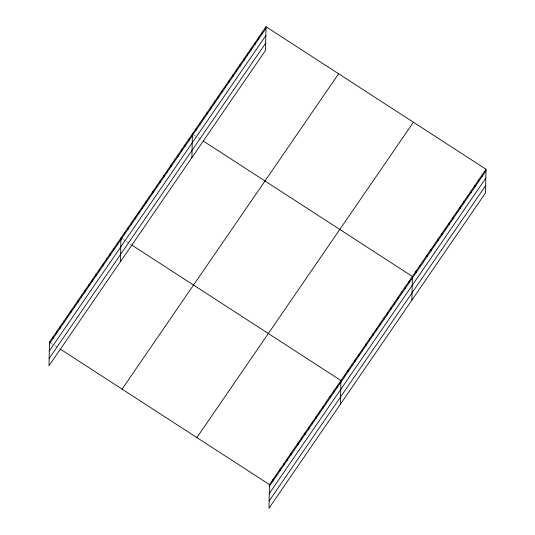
<?xml version="1.0" encoding="UTF-8"?>
<svg xmlns="http://www.w3.org/2000/svg" width="535" height="535" viewBox="0 0 535 535"><rect width="100%" height="100%" fill="white"/><g stroke="black" fill="none" stroke-linecap="round" stroke-linejoin="round"><path stroke-width="0.4" stroke-dasharray="2.67 2.01" d="M193.797 134.874L196.586 136.679M197.983 137.589L200.772 139.394M123.03 239.392L125.13 240.75M126.521 241.653L129.316 243.458M130.012 243.913L131.409 244.816M51.574 343.457L52.972 344.359M55.065 345.717L59.251 348.432"/><path stroke-width="0.8" d="M266.022 26.75L49.481 342.099L48.986 365.746L265.527 50.397L266.022 26.75L486.014 169.254L485.519 192.901L268.978 508.25L269.473 484.603L486.014 169.254M53.018 338.515L53.052 336.896M56.59 333.312L56.623 331.693M60.161 328.109L60.201 326.49M63.739 322.906L63.772 321.288M67.31 317.703L67.343 316.085M70.881 312.493L70.914 310.882M74.459 307.291L74.492 305.679M78.03 302.088L78.063 300.476M81.601 296.885L81.634 295.273M85.172 291.682L85.205 290.07M88.75 286.479L88.783 284.867M92.321 281.276L92.354 279.665M95.892 276.073L95.925 274.462M99.47 270.87L99.503 269.252M103.041 265.668L103.074 264.049M106.612 260.465L106.646 258.846M110.183 255.262L110.217 253.643M113.761 250.059L113.794 248.441M117.332 244.856L117.366 243.238M120.442 261.682L120.937 238.035L122.334 238.938M124.474 234.45L124.515 232.832M128.052 229.241L128.086 227.629M131.623 224.038L131.657 222.426M135.194 218.835L135.228 217.223M138.772 213.632L138.806 212.02M142.343 208.429L142.377 206.818M145.915 203.226L145.948 201.615M149.486 198.024L149.519 196.412M153.063 192.821L153.097 191.202M156.635 187.618L156.668 185.999M160.206 182.415L160.239 180.797M163.784 177.212L163.817 175.594M167.355 172.009L167.388 170.391M170.926 166.806L170.959 165.188M174.497 161.603L174.53 159.985M178.075 156.401L178.108 154.782M181.646 151.198L181.679 149.579M185.217 145.988L185.25 144.376M188.788 140.785L188.828 139.174M191.904 157.618L192.399 133.971M196.044 130.226L196.077 128.607M199.729 124.862L199.762 123.251M203.407 119.499L203.44 117.887M207.092 114.142L207.125 112.524M210.77 108.779L210.803 107.167M214.455 103.415L214.488 101.804M218.133 98.059L218.166 96.44M221.811 92.695L221.851 91.084M225.496 87.339L225.529 85.72M229.174 81.975L229.207 80.357M232.859 76.612L232.892 75M236.537 71.255L236.57 69.637M240.222 65.892L240.255 64.274M243.9 60.529L243.933 58.917M247.585 55.172L247.618 53.553M251.263 49.809L251.296 48.197M254.948 44.445L254.981 42.833M258.626 39.088L258.659 37.47M262.31 33.725L262.344 32.113M273.01 481.012L273.044 479.4M276.582 475.809L276.615 474.197M280.159 470.606L280.193 468.994M283.731 465.403L283.764 463.791M287.302 460.2L287.335 458.589M290.879 454.997L290.913 453.386M294.451 449.795L294.484 448.176M298.022 444.592L298.055 442.973M301.593 439.389L301.626 437.77M305.171 434.186L305.204 432.568M308.742 428.983L308.775 427.365M312.313 423.78L312.346 422.162M315.884 418.577L315.924 416.959M319.462 413.374L319.495 411.756M323.033 408.165L323.066 406.553M326.604 402.962L326.638 401.35M330.182 397.759L330.215 396.147M333.753 392.556L333.786 390.945M337.324 387.353L337.358 385.742M340.434 404.186L340.929 380.539L132.105 245.271M344.473 376.948L344.507 375.336M348.044 371.745L348.078 370.133M351.615 366.542L351.649 364.923M355.193 361.339L355.227 359.721M358.764 356.136L358.798 354.518M362.335 350.933L362.369 349.315M365.907 345.73L365.94 344.112M369.484 340.527L369.518 338.909M373.055 335.325L373.089 333.706M376.627 330.122L376.66 328.503M380.198 324.912L380.238 323.3M383.776 319.709L383.809 318.098M387.347 314.506L387.38 312.895M390.918 309.304L390.951 307.692M394.496 304.101L394.529 302.489M398.067 298.898L398.1 297.286M401.638 293.695L401.671 292.083M405.209 288.492L405.242 286.88M408.787 283.289L408.82 281.671M411.896 300.115L412.391 276.468L203.567 141.207M416.036 272.723L416.069 271.111M419.721 267.366L419.754 265.748M423.399 262.003L423.432 260.385M427.084 256.639L427.117 255.028M430.762 251.283L430.795 249.664M434.447 245.919L434.48 244.308M438.125 240.556L438.158 238.944M441.81 235.199L441.843 233.581M445.488 229.836L445.521 228.224M449.173 224.479L449.206 222.861M452.851 219.116L452.884 217.498M456.536 213.753L456.569 212.141M460.214 208.396L460.247 206.777M463.892 203.032L463.932 201.414M467.577 197.669L467.61 196.057M471.255 192.312L471.288 190.694M474.94 186.949L474.973 185.337M478.618 181.586L478.651 179.974M482.303 176.229L482.336 174.611M49.447 343.717L265.989 28.368M49.294 350.987L265.835 35.638M49.133 358.477L265.681 43.128M122.074 389.126L338.622 73.776M196.873 437.577L413.421 122.227M269.439 486.215L485.981 170.866M269.286 493.491L485.833 178.135M269.132 500.981L485.673 185.625M49.481 342.099L50.872 343.009M60.649 349.335L269.473 484.603"/></g></svg>
